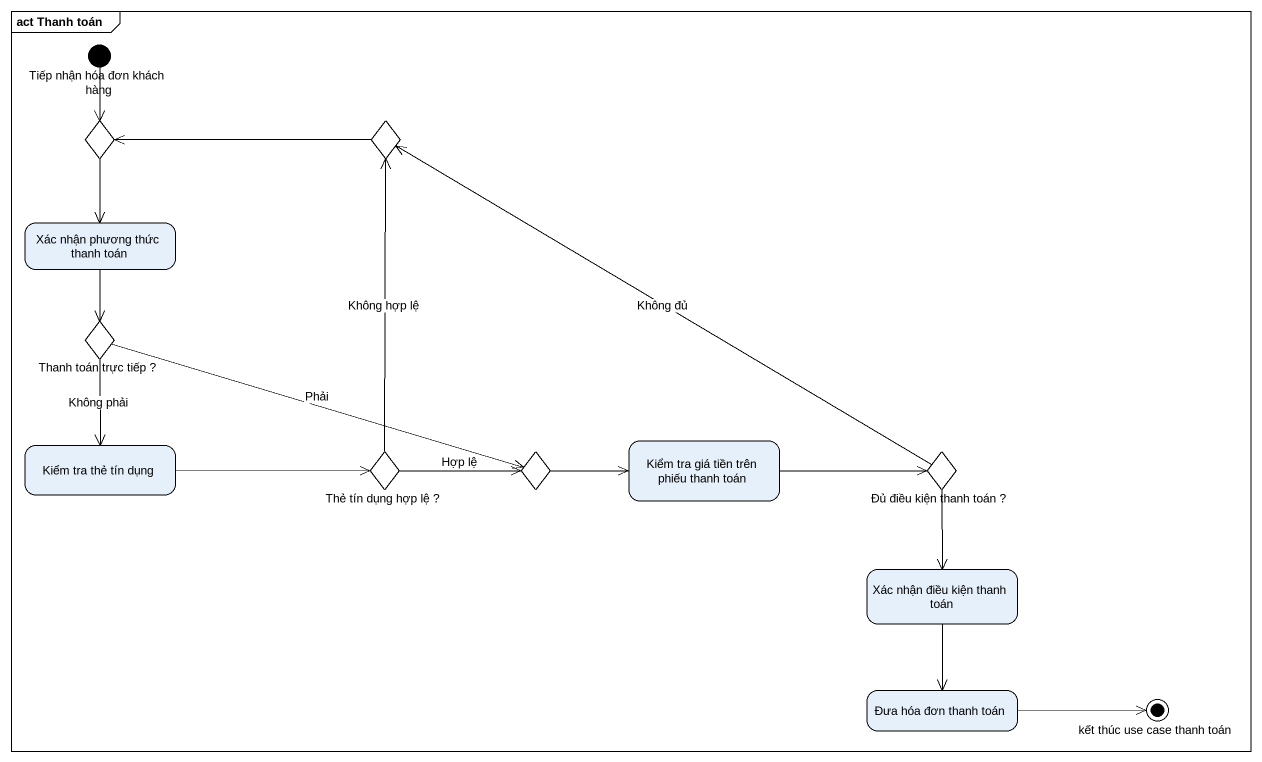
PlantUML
@startuml
mainframe act Thanh toán
hide empty description
state "Tiếp nhận hóa đơn khách hàng" as Tiếp_nhận_hóa_đơn_khách_hàng <<start>>
state choice1 <<choice>>
state choice2 <<choice>>
state "Xác nhận phương thức thanh toán" as Xác_nhận_phương_thức_thanh
state "Thanh toán trực tiếp ?" as Thanh_toán_trực_tiếp <<choice>>
state "Kiểm tra thẻ tín dụng" as Kiểm_tra_thẻ_tín_dụng
state "Thẻ tín dụng hợp lệ ?" as Thẻ_tín_dụng_hợp_lệ <<choice>>
state choice3 <<choice>>
state "Kiểm tra giá tiền trên phiếu thanh toán" as Kiểm_tra_giá_tiền_trên
state "Đủ điều kiện thanh toán ?" as Đủ_điều_kiện_thanh_toán <<choice>>
state "Xác nhận điều kiện thanh toán" as Xác_nhận_điều_kiện_thanh
state "Đưa hóa đơn thanh toán" as Đưa_hóa_đơn_thanh_toán
state "kết thúc use case thanh toán" as kết_thúc_use_case_thanh_toán <<end>>
Tiếp_nhận_hóa_đơn_khách_hàng --> choice1
choice1 --> Xác_nhận_phương_thức_thanh
choice2 -left-> choice1
Xác_nhận_phương_thức_thanh --> Thanh_toán_trực_tiếp
Thanh_toán_trực_tiếp --> Kiểm_tra_thẻ_tín_dụng : Không phải
Thanh_toán_trực_tiếp -right-> choice3 : Phải
Kiểm_tra_thẻ_tín_dụng -right-> Thẻ_tín_dụng_hợp_lệ
Thẻ_tín_dụng_hợp_lệ -up-> choice2 : Không hợp lệ
Thẻ_tín_dụng_hợp_lệ -right-> choice3 : Hợp lệ
choice3 -right-> Kiểm_tra_giá_tiền_trên
Kiểm_tra_giá_tiền_trên -right-> Đủ_điều_kiện_thanh_toán
Đủ_điều_kiện_thanh_toán -left-> choice2 : Không đủ
Đủ_điều_kiện_thanh_toán --> Xác_nhận_điều_kiện_thanh
Xác_nhận_điều_kiện_thanh --> Đưa_hóa_đơn_thanh_toán
Đưa_hóa_đơn_thanh_toán -right-> kết_thúc_use_case_thanh_toán
@enduml
